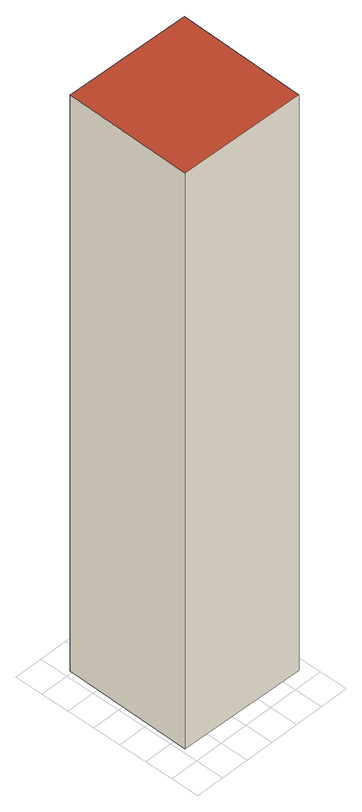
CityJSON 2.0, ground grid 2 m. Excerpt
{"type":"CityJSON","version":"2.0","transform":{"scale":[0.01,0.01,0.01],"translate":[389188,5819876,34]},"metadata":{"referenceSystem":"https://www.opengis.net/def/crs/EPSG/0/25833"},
"CityObjects":{
"building1":{"type":"Building","attributes":{"roofType":"1000"},"geometry":[{"type":"MultiSurface","lod":"2","boundaries":[[[0,1,2,3]],[[2,1,4,5]],[[1,0,6,4]],[[0,3,7,6]],[[3,2,5,7]],[[4,6,7,5]]],"semantics":{"surfaces":[{"type":"RoofSurface"},{"type":"WallSurface"},{"type":"GroundSurface"}],"values":[0,1,1,1,1,2]}}]}
},
"vertices":[
[949,998,4415],[46,1019,4415],[25,116,4415],[927,95,4415],[46,1019,2],[25,116,2],[949,998,2],[927,95,2]
]}
